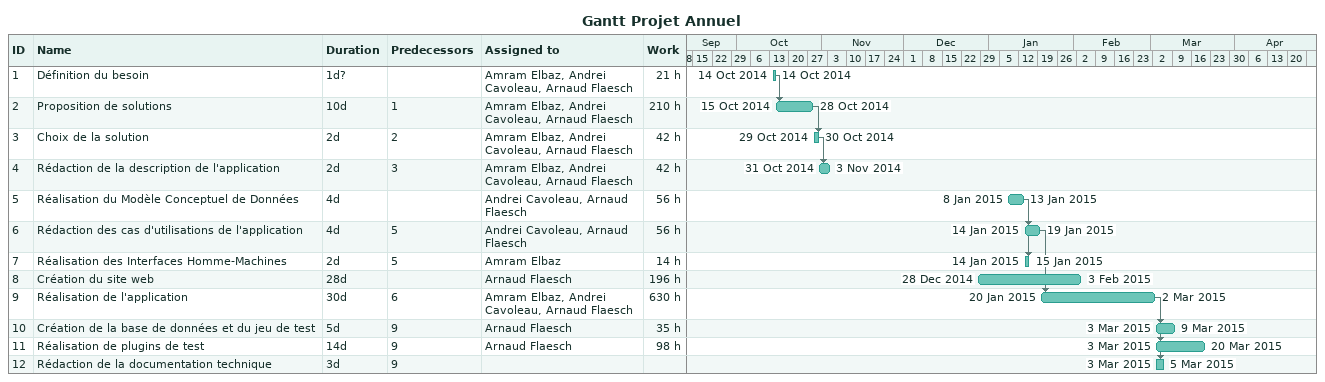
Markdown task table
Gantt Projet Annuel

| ID | Task | Duration | Start | Finish | Predecessors | Resources | Work (h) |
|---|---|---|---|---|---|---|---|
| 1 | Définition du besoin | 1d? | 2014-10-14 | 2014-10-14 |  | Amram Elbaz, Andrei Cavoleau, Arnaud Flaesch | 21 |
| 2 | Proposition de solutions | 10d | 2014-10-15 | 2014-10-28 | 1 | Amram Elbaz, Andrei Cavoleau, Arnaud Flaesch | 210 |
| 3 | Choix de la solution | 2d | 2014-10-29 | 2014-10-30 | 2 | Amram Elbaz, Andrei Cavoleau, Arnaud Flaesch | 42 |
| 4 | Rédaction de la description de l'application | 2d | 2014-10-31 | 2014-11-03 | 3 | Amram Elbaz, Andrei Cavoleau, Arnaud Flaesch | 42 |
| 5 | Réalisation du Modèle Conceptuel de Données | 4d | 2015-01-08 | 2015-01-13 |  | Andrei Cavoleau, Arnaud Flaesch | 56 |
| 6 | Rédaction des cas d'utilisations de l'application | 4d | 2015-01-14 | 2015-01-19 | 5 | Andrei Cavoleau, Arnaud Flaesch | 56 |
| 7 | Réalisation des Interfaces Homme-Machines | 2d | 2015-01-14 | 2015-01-15 | 5 | Amram Elbaz | 14 |
| 8 | Création du site web | 28d | 2014-12-28 | 2015-02-03 |  | Arnaud Flaesch | 196 |
| 9 | Réalisation de l'application | 30d | 2015-01-20 | 2015-03-02 | 6 | Amram Elbaz, Andrei Cavoleau, Arnaud Flaesch | 630 |
| 10 | Création de la base de données et du jeu de test | 5d | 2015-03-03 | 2015-03-09 | 9 | Arnaud Flaesch | 35 |
| 11 | Réalisation de plugins de test | 14d | 2015-03-03 | 2015-03-20 | 9 | Arnaud Flaesch | 98 |
| 12 | Rédaction de la documentation technique | 3d | 2015-03-03 | 2015-03-05 | 9 |  |  |
